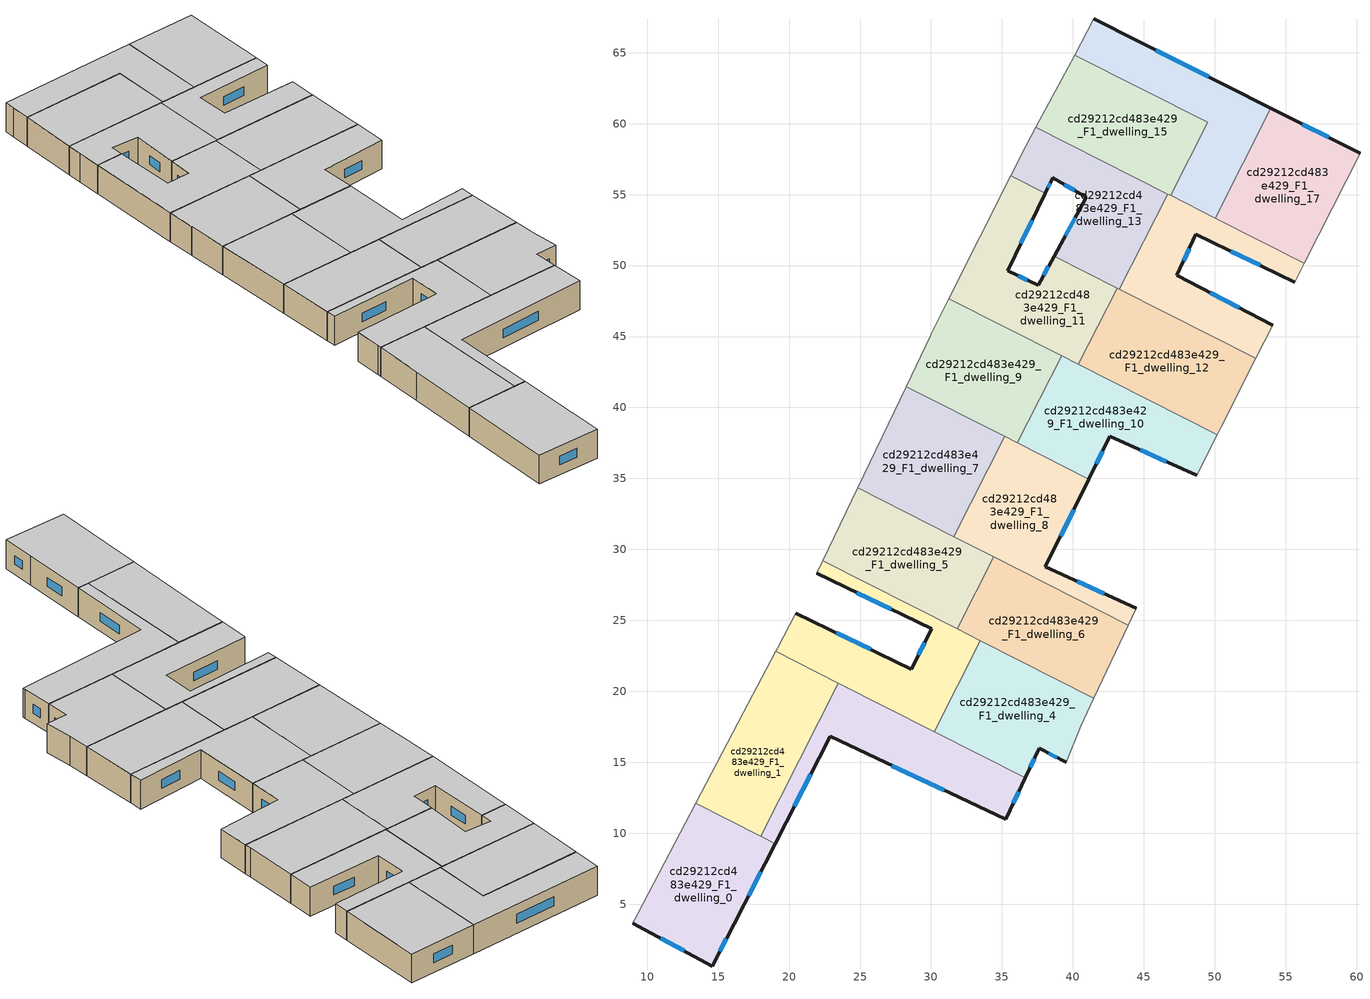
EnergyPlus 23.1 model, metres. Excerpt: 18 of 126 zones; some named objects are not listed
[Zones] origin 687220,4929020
cd29212cd483e429_F1_dwelling_0
 floor to cd29212cd483e429_F0_dwelling_0 (EU_floor_Construction): 19.02,9.26 16.12,3.6 14.59,0.63 8.96,3.66 13.42,12.1 z3
 wall outside (EU_wall_Construction): 8.96,3.66 14.59,0.63 16.12,3.6 19.02,9.26 z3:6
 wall adiabatic (EU_wall_Construction): 13.42,12.1 8.96,3.66 z3:6
 wall to cd29212cd483e429_F1_dwelling_1 (EU_wall_Construction): 18,9.78 13.42,12.1 z3:6
 wall to cd29212cd483e429_F1_dwelling_2 (EU_wall_Construction): 19.02,9.26 18,9.78 z3:6
 window (EU_Window_Construction): 17.14,5.59 18,7.28 / 15.13,1.68 15.59,2.56 / 10.94,2.6 12.62,1.7 z4.05:4.95
 ceiling to cd29212cd483e429_F2_dwelling_0 (EU_floor_Construction): 16.12,3.6 19.02,9.26 13.42,12.1 8.96,3.66 14.59,0.63 z6
cd29212cd483e429_F1_dwelling_1
 floor to cd29212cd483e429_F0_dwelling_1 (EU_floor_Construction): 23.47,20.58 18,9.78 13.42,12.1 16.78,18.48 19.05,22.82 z3
 wall adiabatic (EU_wall_Construction): 19.05,22.82 16.78,18.48 13.42,12.1 z3:6
 wall to cd29212cd483e429_F1_dwelling_2 (EU_wall_Construction): 18,9.78 23.47,20.58 z3:6
 wall to cd29212cd483e429_F1_dwelling_3 (EU_wall_Construction): 23.47,20.58 19.05,22.82 z3:6
 ceiling to cd29212cd483e429_F2_dwelling_1 (EU_floor_Construction): 18,9.78 23.47,20.58 19.05,22.82 16.78,18.48 13.42,12.1 z6
cd29212cd483e429_F1_dwelling_10
 floor to cd29212cd483e429_F0_dwelling_10 (EU_floor_Construction): 50.17,38.08 48.73,35.22 42.61,37.98 41.12,34.96 36.09,37.5 39.2,43.63 z3
 wall outside (EU_wall_Construction): 41.12,34.96 42.61,37.98 48.73,35.22 z3:6
 wall to cd29212cd483e429_F1_dwelling_9 (EU_wall_Construction): 39.2,43.63 36.09,37.5 z3:6
 wall adiabatic (EU_wall_Construction): 48.73,35.22 50.17,38.08 z3:6
 wall to cd29212cd483e429_F1_dwelling_8 (EU_wall_Construction): 36.09,37.5 41.12,34.96 z3:6
 wall to cd29212cd483e429_F1_dwelling_12 (EU_wall_Construction): 50.17,38.08 40.39,43.03 z3:6
 wall to cd29212cd483e429_F1_dwelling_11 (EU_wall_Construction): 40.39,43.03 39.2,43.63 z3:6
 window (EU_Window_Construction): 44.76,37.02 46.59,36.19 / 41.64,36.02 42.09,36.92 z4.05:4.95
 ceiling to cd29212cd483e429_F2_dwelling_10 (EU_floor_Construction): 48.73,35.22 50.17,38.08 39.2,43.63 36.09,37.5 41.12,34.96 42.61,37.98 z6
cd29212cd483e429_F1_dwelling_11
 floor to cd29212cd483e429_F0_dwelling_11 (EU_floor_Construction): 38.06,55.11 35.4,49.64 37.54,48.6 38.67,50.66 43.11,48.41 40.39,43.03 31.26,47.65 35.64,56.34 z3
 wall outside (EU_wall_Construction): 38.67,50.66 37.54,48.6 35.4,49.64 38.06,55.11 z3:6
 wall to cd29212cd483e429_F1_dwelling_13 (EU_wall_Construction): 38.06,55.11 35.64,56.34 / 43.11,48.41 38.67,50.66 z3:6
 wall to cd29212cd483e429_F1_dwelling_12 (EU_wall_Construction): 40.39,43.03 43.11,48.41 z3:6
 wall adiabatic (EU_wall_Construction): 35.64,56.34 31.26,47.65 z3:6
 wall to cd29212cd483e429_F1_dwelling_9 (EU_wall_Construction): 31.26,47.65 39.2,43.63 z3:6
 window (EU_Window_Construction): 36.33,51.56 37.13,53.2 / 36.79,48.97 36.15,49.28 / 38.28,49.94 37.94,49.32 z4.05:4.95
 ceiling to cd29212cd483e429_F2_dwelling_11 (EU_floor_Construction): 40.39,43.03 43.11,48.41 38.67,50.66 37.54,48.6 35.4,49.64 38.06,55.11 35.64,56.34 31.26,47.65 z6
cd29212cd483e429_F1_dwelling_12
 floor to cd29212cd483e429_F0_dwelling_12 (EU_floor_Construction): 52.89,43.45 50.45,38.64 50.17,38.08 40.39,43.03 43.11,48.41 z3
 wall adiabatic (EU_wall_Construction): 50.17,38.08 50.45,38.64 52.89,43.45 z3:6
 wall to cd29212cd483e429_F1_dwelling_14 (EU_wall_Construction): 52.89,43.45 43.28,48.32 z3:6
 wall to cd29212cd483e429_F1_dwelling_13 (EU_wall_Construction): 43.28,48.32 43.11,48.41 z3:6
 ceiling to cd29212cd483e429_F2_dwelling_12 (EU_floor_Construction): 50.45,38.64 52.89,43.45 43.11,48.41 40.39,43.03 50.17,38.08 z6
cd29212cd483e429_F1_dwelling_13
 floor to cd29212cd483e429_F0_dwelling_13 (EU_floor_Construction): 46.69,55.04 43.28,48.32 38.67,50.66 40.95,54.81 38.57,56.18 38.06,55.11 35.64,56.34 36.68,58.41 37.4,59.75 z3
 wall outside (EU_wall_Construction): 38.06,55.11 38.57,56.18 40.95,54.81 38.67,50.66 z3:6
 wall adiabatic (EU_wall_Construction): 37.4,59.75 36.68,58.41 35.64,56.34 z3:6
 wall to cd29212cd483e429_F1_dwelling_14 (EU_wall_Construction): 43.28,48.32 46.69,55.04 z3:6
 wall to cd29212cd483e429_F1_dwelling_15 (EU_wall_Construction): 46.69,55.04 37.4,59.75 z3:6
 window (EU_Window_Construction): 39.41,55.7 40.12,55.29 / 38.24,55.49 38.39,55.81 / 40.15,53.35 39.47,52.11 z4.05:4.95
 ceiling to cd29212cd483e429_F2_dwelling_13 (EU_floor_Construction): 43.28,48.32 46.69,55.04 37.4,59.75 36.68,58.41 35.64,56.34 38.06,55.11 38.57,56.18 40.95,54.81 38.67,50.66 z6
cd29212cd483e429_F1_dwelling_14
 floor to cd29212cd483e429_F0_dwelling_14 (EU_floor_Construction): 56.31,50.17 55.62,48.82 48.67,52.2 47.32,49.32 54.07,45.78 52.89,43.45 43.28,48.32 46.69,55.04 z3
 wall outside (EU_wall_Construction): 54.07,45.78 47.32,49.32 48.67,52.2 55.62,48.82 z3:6
 wall adiabatic (EU_wall_Construction): 55.62,48.82 56.31,50.17 / 52.89,43.45 54.07,45.78 z3:6
 wall to cd29212cd483e429_F1_dwelling_17 (EU_wall_Construction): 56.31,50.17 50.04,53.34 z3:6
 wall to cd29212cd483e429_F1_dwelling_16 (EU_wall_Construction): 50.04,53.35 46.88,54.95 z3:6
 wall to cd29212cd483e429_F1_dwelling_15 (EU_wall_Construction): 46.88,54.95 46.69,55.04 z3:6
 window (EU_Window_Construction): 51.11,51.02 53.19,50.01 / 47.8,50.33 48.2,51.19 / 51.71,47.02 49.69,48.08 z4.05:4.95
 ceiling to cd29212cd483e429_F2_dwelling_14 (EU_floor_Construction): 54.07,45.78 47.32,49.32 48.67,52.2 55.62,48.82 56.31,50.17 46.69,55.04 43.28,48.32 52.89,43.45 z6
cd29212cd483e429_F1_dwelling_15
 floor to cd29212cd483e429_F0_dwelling_15 (EU_floor_Construction): 49.49,60.09 46.88,54.95 37.4,59.75 40.12,64.84 z3
 wall to cd29212cd483e429_F1_dwelling_16 (EU_wall_Construction): 46.88,54.95 49.49,60.09 40.12,64.84 z3:6
 wall adiabatic (EU_wall_Construction): 40.12,64.84 37.4,59.75 z3:6
 ceiling to cd29212cd483e429_F2_dwelling_15 (EU_floor_Construction): 46.88,54.95 49.49,60.09 40.12,64.84 37.4,59.75 z6
cd29212cd483e429_F1_dwelling_16
 floor to cd29212cd483e429_F0_dwelling_16 (EU_floor_Construction): 53.96,61.09 50.04,53.34 46.88,54.95 49.49,60.09 40.12,64.84 41.01,66.51 41.47,67.38 z3
 wall outside (EU_wall_Construction): 53.96,61.09 41.47,67.38 z3:6
 wall adiabatic (EU_wall_Construction): 41.47,67.38 41.01,66.51 40.12,64.84 z3:6
 wall to cd29212cd483e429_F1_dwelling_17 (EU_wall_Construction): 50.04,53.34 53.96,61.09 z3:6
 window (EU_Window_Construction): 49.58,63.29 45.85,65.17 z4.05:4.95
 ceiling to cd29212cd483e429_F2_dwelling_16 (EU_floor_Construction): 50.04,53.34 53.96,61.09 41.47,67.38 41.01,66.51 40.12,64.84 49.49,60.09 46.88,54.95 z6
cd29212cd483e429_F1_dwelling_17
 floor to cd29212cd483e429_F0_dwelling_17 (EU_floor_Construction): 60.23,57.92 56.31,50.17 50.04,53.34 53.96,61.09 z3
 wall outside (EU_wall_Construction): 60.23,57.92 53.96,61.09 z3:6
 wall adiabatic (EU_wall_Construction): 56.31,50.17 60.23,57.92 z3:6
 window (EU_Window_Construction): 58.03,59.03 56.16,59.98 z4.05:4.95
 ceiling to cd29212cd483e429_F2_dwelling_17 (EU_floor_Construction): 56.31,50.17 60.23,57.92 53.96,61.09 50.04,53.34 z6
cd29212cd483e429_F1_dwelling_2
 floor to cd29212cd483e429_F0_dwelling_2 (EU_floor_Construction): 36.64,13.91 35.32,11.12 35.25,10.97 22.88,16.81 19.02,9.26 18,9.78 23.47,20.58 z3
 wall outside (EU_wall_Construction): 19.02,9.26 22.88,16.81 35.25,10.97 35.32,11.12 36.64,13.91 z3:6
 wall to cd29212cd483e429_F1_dwelling_4 (EU_wall_Construction): 36.64,13.91 30.22,17.16 z3:6
 wall to cd29212cd483e429_F1_dwelling_3 (EU_wall_Construction): 30.22,17.16 23.47,20.58 z3:6
 window (EU_Window_Construction): 27.22,14.77 30.92,13.02 / 20.37,11.91 21.53,14.17 / 35.79,12.1 36.18,12.93 z4.05:4.95
 ceiling to cd29212cd483e429_F2_dwelling_2 (EU_floor_Construction): 35.25,10.97 35.32,11.12 36.64,13.91 23.47,20.58 18,9.78 19.02,9.26 22.88,16.81 z6
cd29212cd483e429_F1_dwelling_3
 floor to cd29212cd483e429_F0_dwelling_3 (EU_floor_Construction): 33.47,23.57 30.22,17.16 19.05,22.82 19.19,23.08 20.46,25.49 20.47,25.51 28.61,21.56 30.04,24.4 21.94,28.32 22.36,29.2 z3
 wall outside (EU_wall_Construction): 21.94,28.32 30.04,24.4 28.61,21.56 20.47,25.51 z3:6
 wall adiabatic (EU_wall_Construction): 20.47,25.51 20.46,25.49 19.19,23.08 19.05,22.82 / 22.36,29.2 21.94,28.32 z3:6
 wall to cd29212cd483e429_F1_dwelling_4 (EU_wall_Construction): 30.22,17.16 33.47,23.57 z3:6
 wall to cd29212cd483e429_F1_dwelling_5 (EU_wall_Construction): 31.86,24.39 22.36,29.2 z3:6
 wall to cd29212cd483e429_F1_dwelling_6 (EU_wall_Construction): 33.47,23.57 31.86,24.39 z3:6
 window (EU_Window_Construction): 25.76,22.95 23.33,24.13 / 29.54,23.41 29.12,22.56 / 24.78,26.95 27.2,25.78 z4.05:4.95
 ceiling to cd29212cd483e429_F2_dwelling_3 (EU_floor_Construction): 30.22,17.16 33.47,23.57 22.36,29.2 21.94,28.32 30.04,24.4 28.61,21.56 20.47,25.51 20.46,25.49 19.19,23.08 19.05,22.82 z6
cd29212cd483e429_F1_dwelling_4
 floor to cd29212cd483e429_F0_dwelling_4 (EU_floor_Construction): 41.48,19.52 40.55,17.54 39.52,14.98 37.61,15.97 36.64,13.91 30.22,17.16 33.47,23.57 z3
 wall outside (EU_wall_Construction): 36.64,13.91 37.61,15.97 39.52,14.98 z3:6
 wall adiabatic (EU_wall_Construction): 39.52,14.98 40.55,17.54 41.48,19.52 z3:6
 wall to cd29212cd483e429_F1_dwelling_6 (EU_wall_Construction): 41.48,19.52 33.47,23.57 z3:6
 window (EU_Window_Construction): 38.28,15.63 38.85,15.33 / 36.98,14.63 37.27,15.25 z4.05:4.95
 ceiling to cd29212cd483e429_F2_dwelling_4 (EU_floor_Construction): 39.52,14.98 40.55,17.54 41.48,19.52 33.47,23.57 30.22,17.16 36.64,13.91 37.61,15.97 z6
cd29212cd483e429_F1_dwelling_5
 floor to cd29212cd483e429_F0_dwelling_5 (EU_floor_Construction): 34.43,29.47 31.86,24.39 22.36,29.2 24.82,34.34 z3
 wall to cd29212cd483e429_F1_dwelling_6 (EU_wall_Construction): 31.86,24.39 34.43,29.47 z3:6
 wall adiabatic (EU_wall_Construction): 24.82,34.34 22.36,29.2 z3:6
 wall to cd29212cd483e429_F1_dwelling_7 (EU_wall_Construction): 31.62,30.89 24.82,34.34 z3:6
 wall to cd29212cd483e429_F1_dwelling_8 (EU_wall_Construction): 34.43,29.47 31.62,30.89 z3:6
 ceiling to cd29212cd483e429_F2_dwelling_5 (EU_floor_Construction): 31.86,24.39 34.43,29.47 24.82,34.34 22.36,29.2 z6
cd29212cd483e429_F1_dwelling_6
 floor to cd29212cd483e429_F0_dwelling_6 (EU_floor_Construction): 43.92,24.67 41.48,19.52 31.86,24.39 34.43,29.47 z3
 wall adiabatic (EU_wall_Construction): 41.48,19.52 43.92,24.67 z3:6
 wall to cd29212cd483e429_F1_dwelling_8 (EU_wall_Construction): 43.92,24.67 34.43,29.47 z3:6
 ceiling to cd29212cd483e429_F2_dwelling_6 (EU_floor_Construction): 41.48,19.52 43.92,24.67 34.43,29.47 31.86,24.39 z6
cd29212cd483e429_F1_dwelling_7
 floor to cd29212cd483e429_F0_dwelling_7 (EU_floor_Construction): 35.19,37.96 31.62,30.89 24.82,34.34 28.24,41.48 z3
 wall to cd29212cd483e429_F1_dwelling_8 (EU_wall_Construction): 31.62,30.89 35.19,37.96 z3:6
 wall adiabatic (EU_wall_Construction): 28.24,41.48 24.82,34.34 z3:6
 wall to cd29212cd483e429_F1_dwelling_9 (EU_wall_Construction): 35.19,37.96 28.24,41.48 z3:6
 ceiling to cd29212cd483e429_F2_dwelling_7 (EU_floor_Construction): 31.62,30.89 35.19,37.96 28.24,41.48 24.82,34.34 z6
cd29212cd483e429_F1_dwelling_8
 floor to cd29212cd483e429_F0_dwelling_8 (EU_floor_Construction): 41.12,34.96 38.06,28.77 44.46,25.83 43.92,24.67 31.62,30.89 35.19,37.96 z3
 wall outside (EU_wall_Construction): 44.46,25.83 38.06,28.77 41.12,34.96 z3:6
 wall adiabatic (EU_wall_Construction): 43.92,24.67 44.46,25.83 z3:6
 wall to cd29212cd483e429_F1_dwelling_9 (EU_wall_Construction): 36.09,37.5 35.19,37.96 z3:6
 window (EU_Window_Construction): 39.13,30.94 40.05,32.79 / 42.22,26.86 40.31,27.74 z4.05:4.95
 ceiling to cd29212cd483e429_F2_dwelling_8 (EU_floor_Construction): 43.92,24.67 44.46,25.83 38.06,28.77 41.12,34.96 35.19,37.96 31.62,30.89 z6
cd29212cd483e429_F1_dwelling_9
 floor to cd29212cd483e429_F0_dwelling_9 (EU_floor_Construction): 39.2,43.63 36.09,37.5 28.24,41.48 29.97,45.08 29.98,45.12 31.26,47.65 z3
 wall adiabatic (EU_wall_Construction): 31.26,47.65 29.98,45.12 29.97,45.08 28.24,41.48 z3:6
 ceiling to cd29212cd483e429_F2_dwelling_9 (EU_floor_Construction): 36.09,37.5 39.2,43.63 31.26,47.65 29.98,45.12 29.97,45.08 28.24,41.48 z6
[Building]
EU S2 Campaign: North Axis=0; Terrain=City; Solar Distribution=FullExterior
[Site:Location]
Bologna: Latitude=44.5; Longitude=11.25; Time Zone=1; Elevation=37
[SizingPeriod:WeatherFileDays]
AnnualSizingPeriod: Begin Month=1; Begin Day of Month=1; End Month=12; End Day of Month=31; Day of Week for Start Day=Monday; Use Weather File Daylight Saving Period=No; Use Weather File Rain and Snow Indicators=No
[MATERIAL]
EU_InternalMass_Material: Roughness=MediumRough; Thickness=0.1; Conductivity=1; Density=1800; Specific Heat=900; Thermal Absorptance=0.9; Solar Absorptance=0.7; Visible Absorptance=0.7
[MATERIAL:NOMASS] Roughness=MediumRough; Thermal Absorptance=0.9; Solar Absorptance=0.7; Visible Absorptance=0.7
Name | Thermal Resistance
EU_wall_NoMass | 0.890213
EU_floor_NoMass | 0.79516
[WINDOWMATERIAL:SIMPLEGLAZINGSYSTEM]
EU_Window_SimpleGlazing: UFactor=4.49146; Solar Heat Gain Coefficient=0.85; Visible Transmittance=0.85
[CONSTRUCTION]
EU_wall_Construction: EU_wall_NoMass
EU_floor_Construction: EU_floor_NoMass
EU_Window_Construction: EU_Window_SimpleGlazing
EU_InternalMass_Construction: EU_InternalMass_Material
[ZONE] Type=1; Multiplier=1; Ceiling Height=autocalculate; Floor Area=autocalculate; Part of Total Floor Area=Yes
Name | Volume
cd29212cd483e429_F1_dwelling_0; cd29212cd483e429_F1_dwelling_16 | 182.966
cd29212cd483e429_F1_dwelling_1 | 182.969
cd29212cd483e429_F1_dwelling_10 | 182.99
cd29212cd483e429_F1_dwelling_11 | 198.152
cd29212cd483e429_F1_dwelling_12 | 198.146
cd29212cd483e429_F1_dwelling_13; cd29212cd483e429_F1_dwelling_14 | 167.782
cd29212cd483e429_F1_dwelling_15; cd29212cd483e429_F1_dwelling_2; cd29212cd483e429_F1_dwelling_6 | 182.944
cd29212cd483e429_F1_dwelling_17 | 182.967
cd29212cd483e429_F1_dwelling_3 | 182.971
cd29212cd483e429_F1_dwelling_4 | 182.976
cd29212cd483e429_F1_dwelling_5 | 182.929
cd29212cd483e429_F1_dwelling_7 | 182.968
cd29212cd483e429_F1_dwelling_8 | 182.956
cd29212cd483e429_F1_dwelling_9 | 182.978
[INTERNALMASS] Construction=EU_InternalMass_Construction
Name | Zone or ZoneList | Surface Area
cd29212cd483e429_F1_dwelling_0_EU_InternalMass | cd29212cd483e429_F1_dwelling_0 | 60.9888
cd29212cd483e429_F1_dwelling_1_EU_InternalMass | cd29212cd483e429_F1_dwelling_1 | 60.9896
cd29212cd483e429_F1_dwelling_2_EU_InternalMass | cd29212cd483e429_F1_dwelling_2 | 60.9811
cd29212cd483e429_F1_dwelling_3_EU_InternalMass | cd29212cd483e429_F1_dwelling_3 | 60.9954
cd29212cd483e429_F1_dwelling_4_EU_InternalMass | cd29212cd483e429_F1_dwelling_4 | 60.9917
cd29212cd483e429_F1_dwelling_5_EU_InternalMass | cd29212cd483e429_F1_dwelling_5 | 60.9764
cd29212cd483e429_F1_dwelling_6_EU_InternalMass | cd29212cd483e429_F1_dwelling_6 | 60.9809
cd29212cd483e429_F1_dwelling_7_EU_InternalMass | cd29212cd483e429_F1_dwelling_7 | 60.9885
cd29212cd483e429_F1_dwelling_8_EU_InternalMass | cd29212cd483e429_F1_dwelling_8 | 60.986
cd29212cd483e429_F1_dwelling_9_EU_InternalMass | cd29212cd483e429_F1_dwelling_9 | 60.9933
cd29212cd483e429_F1_dwelling_10_EU_InternalMass | cd29212cd483e429_F1_dwelling_10 | 60.9966
cd29212cd483e429_F1_dwelling_11_EU_InternalMass | cd29212cd483e429_F1_dwelling_11 | 66.0517
cd29212cd483e429_F1_dwelling_12_EU_InternalMass | cd29212cd483e429_F1_dwelling_12 | 66.0498
cd29212cd483e429_F1_dwelling_13_EU_InternalMass | cd29212cd483e429_F1_dwelling_13 | 55.9277
cd29212cd483e429_F1_dwelling_14_EU_InternalMass | cd29212cd483e429_F1_dwelling_14 | 55.9274
cd29212cd483e429_F1_dwelling_15_EU_InternalMass | cd29212cd483e429_F1_dwelling_15 | 60.9818
cd29212cd483e429_F1_dwelling_16_EU_InternalMass | cd29212cd483e429_F1_dwelling_16 | 60.9886
cd29212cd483e429_F1_dwelling_17_EU_InternalMass | cd29212cd483e429_F1_dwelling_17 | 60.9881
[OTHEREQUIPMENT] Fuel Type=Electricity; Design Level Calculation Method=Watts/Area; Power per Zone Floor Area=1; Fraction Latent=0; Fraction Radiant=0; Fraction Lost=0; Carbon Dioxide Generation Rate=0; EndUse Subcategory=EU_Step8_InternalGains
Name | Zone or ZoneList or Space or SpaceList | Schedule
EU_Step8_InternalGain_cd29212cd483e429_F1_dwelling_0_f000 | cd29212cd483e429_F1_dwelling_0 | EU_Step8_GainSchedule_cd29212cd483e429_F1_dwelling_0_f000
EU_Step8_InternalGain_cd29212cd483e429_F1_dwelling_1_f000 | cd29212cd483e429_F1_dwelling_1 | EU_Step8_GainSchedule_cd29212cd483e429_F1_dwelling_1_f000
EU_Step8_InternalGain_cd29212cd483e429_F1_dwelling_2_f000 | cd29212cd483e429_F1_dwelling_2 | EU_Step8_GainSchedule_cd29212cd483e429_F1_dwelling_2_f000
EU_Step8_InternalGain_cd29212cd483e429_F1_dwelling_3_f000 | cd29212cd483e429_F1_dwelling_3 | EU_Step8_GainSchedule_cd29212cd483e429_F1_dwelling_3_f000
EU_Step8_InternalGain_cd29212cd483e429_F1_dwelling_4_f000 | cd29212cd483e429_F1_dwelling_4 | EU_Step8_GainSchedule_cd29212cd483e429_F1_dwelling_4_f000
EU_Step8_InternalGain_cd29212cd483e429_F1_dwelling_5_f000 | cd29212cd483e429_F1_dwelling_5 | EU_Step8_GainSchedule_cd29212cd483e429_F1_dwelling_5_f000
EU_Step8_InternalGain_cd29212cd483e429_F1_dwelling_6_f000 | cd29212cd483e429_F1_dwelling_6 | EU_Step8_GainSchedule_cd29212cd483e429_F1_dwelling_6_f000
EU_Step8_InternalGain_cd29212cd483e429_F1_dwelling_7_f000 | cd29212cd483e429_F1_dwelling_7 | EU_Step8_GainSchedule_cd29212cd483e429_F1_dwelling_7_f000
EU_Step8_InternalGain_cd29212cd483e429_F1_dwelling_8_f000 | cd29212cd483e429_F1_dwelling_8 | EU_Step8_GainSchedule_cd29212cd483e429_F1_dwelling_8_f000
EU_Step8_InternalGain_cd29212cd483e429_F1_dwelling_9_f000 | cd29212cd483e429_F1_dwelling_9 | EU_Step8_GainSchedule_cd29212cd483e429_F1_dwelling_9_f000
EU_Step8_InternalGain_cd29212cd483e429_F1_dwelling_10_f000 | cd29212cd483e429_F1_dwelling_10 | EU_Step8_GainSchedule_cd29212cd483e429_F1_dwelling_10_f000
EU_Step8_InternalGain_cd29212cd483e429_F1_dwelling_11_f000 | cd29212cd483e429_F1_dwelling_11 | EU_Step8_GainSchedule_cd29212cd483e429_F1_dwelling_11_f000
EU_Step8_InternalGain_cd29212cd483e429_F1_dwelling_12_f000 | cd29212cd483e429_F1_dwelling_12 | EU_Step8_GainSchedule_cd29212cd483e429_F1_dwelling_12_f000
EU_Step8_InternalGain_cd29212cd483e429_F1_dwelling_13_f000 | cd29212cd483e429_F1_dwelling_13 | EU_Step8_GainSchedule_cd29212cd483e429_F1_dwelling_13_f000
EU_Step8_InternalGain_cd29212cd483e429_F1_dwelling_14_f000 | cd29212cd483e429_F1_dwelling_14 | EU_Step8_GainSchedule_cd29212cd483e429_F1_dwelling_14_f000
EU_Step8_InternalGain_cd29212cd483e429_F1_dwelling_15_f000 | cd29212cd483e429_F1_dwelling_15 | EU_Step8_GainSchedule_cd29212cd483e429_F1_dwelling_15_f000
EU_Step8_InternalGain_cd29212cd483e429_F1_dwelling_16_f000 | cd29212cd483e429_F1_dwelling_16 | EU_Step8_GainSchedule_cd29212cd483e429_F1_dwelling_16_f000
EU_Step8_InternalGain_cd29212cd483e429_F1_dwelling_17_f000 | cd29212cd483e429_F1_dwelling_17 | EU_Step8_GainSchedule_cd29212cd483e429_F1_dwelling_17_f000
[ZONEVENTILATION:DESIGNFLOWRATE] Schedule=EU_AlwaysOn; Design Flow Rate Calculation Method=AirChanges/Hour; Air Changes per Hour=0.718634; Ventilation Type=Natural; Fan Pressure Rise=0; Fan Total Efficiency=1; Constant Term Coefficient=1; Temperature Term Coefficient=0; Velocity Term Coefficient=0; Velocity Squared Term Coefficient=0; Minimum Indoor Temperature=-100; Maximum Indoor Temperature=100; Delta Temperature=-100; Minimum Outdoor Temperature=-100; Maximum Outdoor Temperature=100; Maximum Wind Speed=40
Name | Zone or ZoneList or Space or SpaceList
EU_ConstantAir_cd29212cd483e429_F1_dwelling_0 | cd29212cd483e429_F1_dwelling_0
EU_ConstantAir_cd29212cd483e429_F1_dwelling_1 | cd29212cd483e429_F1_dwelling_1
EU_ConstantAir_cd29212cd483e429_F1_dwelling_2 | cd29212cd483e429_F1_dwelling_2
EU_ConstantAir_cd29212cd483e429_F1_dwelling_3 | cd29212cd483e429_F1_dwelling_3
EU_ConstantAir_cd29212cd483e429_F1_dwelling_4 | cd29212cd483e429_F1_dwelling_4
EU_ConstantAir_cd29212cd483e429_F1_dwelling_5 | cd29212cd483e429_F1_dwelling_5
EU_ConstantAir_cd29212cd483e429_F1_dwelling_6 | cd29212cd483e429_F1_dwelling_6
EU_ConstantAir_cd29212cd483e429_F1_dwelling_7 | cd29212cd483e429_F1_dwelling_7
EU_ConstantAir_cd29212cd483e429_F1_dwelling_8 | cd29212cd483e429_F1_dwelling_8
EU_ConstantAir_cd29212cd483e429_F1_dwelling_9 | cd29212cd483e429_F1_dwelling_9
EU_ConstantAir_cd29212cd483e429_F1_dwelling_10 | cd29212cd483e429_F1_dwelling_10
EU_ConstantAir_cd29212cd483e429_F1_dwelling_11 | cd29212cd483e429_F1_dwelling_11
EU_ConstantAir_cd29212cd483e429_F1_dwelling_12 | cd29212cd483e429_F1_dwelling_12
EU_ConstantAir_cd29212cd483e429_F1_dwelling_13 | cd29212cd483e429_F1_dwelling_13
EU_ConstantAir_cd29212cd483e429_F1_dwelling_14 | cd29212cd483e429_F1_dwelling_14
EU_ConstantAir_cd29212cd483e429_F1_dwelling_15 | cd29212cd483e429_F1_dwelling_15
EU_ConstantAir_cd29212cd483e429_F1_dwelling_16 | cd29212cd483e429_F1_dwelling_16
EU_ConstantAir_cd29212cd483e429_F1_dwelling_17 | cd29212cd483e429_F1_dwelling_17
[HVACTEMPLATE:ZONE:IDEALLOADSAIRSYSTEM] System Availability Schedule=EU_AlwaysOn; Maximum Heating Supply Air Temperature=50; Minimum Cooling Supply Air Temperature=13; Maximum Heating Supply Air Humidity Ratio=0.0156; Minimum Cooling Supply Air Humidity Ratio=0.0077; Heating Limit=NoLimit; Cooling Limit=NoLimit; Heating Availability Schedule=EU_AlwaysOn; Cooling Availability Schedule=EU_CoolingOff; Dehumidification Control Type=ConstantSensibleHeatRatio; Cooling Sensible Heat Ratio=0.7; Dehumidification Setpoint=60; Humidification Control Type=None; Humidification Setpoint=30; Outdoor Air Method=None; Outdoor Air Flow Rate per Person=0.00944; Outdoor Air Flow Rate per Zone Floor Area=0; Outdoor Air Flow Rate per Zone=0; Demand Controlled Ventilation Type=None; Outdoor Air Economizer Type=NoEconomizer; Heat Recovery Type=None; Sensible Heat Recovery Effectiveness=0.7; Latent Heat Recovery Effectiveness=0.65
Name | Template Thermostat
cd29212cd483e429_F1_dwelling_0 | EU_HeatOnly_cd29212cd483e429_F1_dwelling_0
cd29212cd483e429_F1_dwelling_1 | EU_HeatOnly_cd29212cd483e429_F1_dwelling_1
cd29212cd483e429_F1_dwelling_2 | EU_HeatOnly_cd29212cd483e429_F1_dwelling_2
cd29212cd483e429_F1_dwelling_3 | EU_HeatOnly_cd29212cd483e429_F1_dwelling_3
cd29212cd483e429_F1_dwelling_4 | EU_HeatOnly_cd29212cd483e429_F1_dwelling_4
cd29212cd483e429_F1_dwelling_5 | EU_HeatOnly_cd29212cd483e429_F1_dwelling_5
cd29212cd483e429_F1_dwelling_6 | EU_HeatOnly_cd29212cd483e429_F1_dwelling_6
cd29212cd483e429_F1_dwelling_7 | EU_HeatOnly_cd29212cd483e429_F1_dwelling_7
cd29212cd483e429_F1_dwelling_8 | EU_HeatOnly_cd29212cd483e429_F1_dwelling_8
cd29212cd483e429_F1_dwelling_9 | EU_HeatOnly_cd29212cd483e429_F1_dwelling_9
cd29212cd483e429_F1_dwelling_10 | EU_HeatOnly_cd29212cd483e429_F1_dwelling_10
cd29212cd483e429_F1_dwelling_11 | EU_HeatOnly_cd29212cd483e429_F1_dwelling_11
cd29212cd483e429_F1_dwelling_12 | EU_HeatOnly_cd29212cd483e429_F1_dwelling_12
cd29212cd483e429_F1_dwelling_13 | EU_HeatOnly_cd29212cd483e429_F1_dwelling_13
cd29212cd483e429_F1_dwelling_14 | EU_HeatOnly_cd29212cd483e429_F1_dwelling_14
cd29212cd483e429_F1_dwelling_15 | EU_HeatOnly_cd29212cd483e429_F1_dwelling_15
cd29212cd483e429_F1_dwelling_16 | EU_HeatOnly_cd29212cd483e429_F1_dwelling_16
cd29212cd483e429_F1_dwelling_17 | EU_HeatOnly_cd29212cd483e429_F1_dwelling_17
[SIZING:ZONE] Zone Cooling Design Supply Air Temperature Input Method=SupplyAirTemperature; Zone Cooling Design Supply Air Temperature=13; Zone Heating Design Supply Air Temperature Input Method=SupplyAirTemperature; Zone Heating Design Supply Air Temperature=50; Zone Cooling Design Supply Air Humidity Ratio=0.008; Zone Heating Design Supply Air Humidity Ratio=0.008; Cooling Design Air Flow Method=DesignDay; Cooling Design Air Flow Rate=0; Cooling Minimum Air Flow per Zone Floor Area=0.000762; Cooling Minimum Air Flow=0; Cooling Minimum Air Flow Fraction=0.2; Heating Design Air Flow Method=DesignDay; Heating Design Air Flow Rate=0; Heating Maximum Air Flow per Zone Floor Area=0.002032; Heating Maximum Air Flow=0.141576; Heating Maximum Air Flow Fraction=0.3; Account for Dedicated Outdoor Air System=No; Dedicated Outdoor Air System Control Strategy=NeutralSupplyAir; Dedicated Outdoor Air Low Setpoint Temperature for Design=autosize; Dedicated Outdoor Air High Setpoint Temperature for Design=autosize; Zone Load Sizing Method=Sensible Load Only No Latent Load; Zone Latent Cooling Design Supply Air Humidity Ratio Input Method=HumidityRatioDifference; Zone Cooling Design Supply Air Humidity Ratio Difference=0.005; Zone Latent Heating Design Supply Air Humidity Ratio Input Method=HumidityRatioDifference; Zone Humidification Design Supply Air Humidity Ratio Difference=0.005
cd29212cd483e429_F1_dwelling_0; cd29212cd483e429_F1_dwelling_1; cd29212cd483e429_F1_dwelling_2; cd29212cd483e429_F1_dwelling_3; cd29212cd483e429_F1_dwelling_4; cd29212cd483e429_F1_dwelling_5; cd29212cd483e429_F1_dwelling_6; cd29212cd483e429_F1_dwelling_7; cd29212cd483e429_F1_dwelling_8; cd29212cd483e429_F1_dwelling_9; cd29212cd483e429_F1_dwelling_10; cd29212cd483e429_F1_dwelling_11; cd29212cd483e429_F1_dwelling_12; cd29212cd483e429_F1_dwelling_13; cd29212cd483e429_F1_dwelling_14; cd29212cd483e429_F1_dwelling_15; cd29212cd483e429_F1_dwelling_16; cd29212cd483e429_F1_dwelling_17
[SCHEDULE:CONSTANT]
Name | Hourly Value
EU_AlwaysOn | 1
EU_CoolingOff | 0
[SCHEDULE:FILE] Column Number=1; Rows to Skip at Top=0; Number of Hours of Data=8760; Column Separator=Comma; Interpolate to Timestep=No; Minutes per Item=60; Adjust Schedule for Daylight Savings=Yes
Name | File
EU_Step8_GainSchedule_cd29212cd483e429_F1_dwelling_0_f000 | ../../schedules/cd29212cd483e429/cd29212cd483e429_F1_dwelling_0_f000_gain.csv
EU_Step8_GainSchedule_cd29212cd483e429_F1_dwelling_1_f000 | ../../schedules/cd29212cd483e429/cd29212cd483e429_F1_dwelling_1_f000_gain.csv
EU_Step8_GainSchedule_cd29212cd483e429_F1_dwelling_2_f000 | ../../schedules/cd29212cd483e429/cd29212cd483e429_F1_dwelling_2_f000_gain.csv
EU_Step8_GainSchedule_cd29212cd483e429_F1_dwelling_3_f000 | ../../schedules/cd29212cd483e429/cd29212cd483e429_F1_dwelling_3_f000_gain.csv
EU_Step8_GainSchedule_cd29212cd483e429_F1_dwelling_4_f000 | ../../schedules/cd29212cd483e429/cd29212cd483e429_F1_dwelling_4_f000_gain.csv
EU_Step8_GainSchedule_cd29212cd483e429_F1_dwelling_5_f000 | ../../schedules/cd29212cd483e429/cd29212cd483e429_F1_dwelling_5_f000_gain.csv
EU_Step8_GainSchedule_cd29212cd483e429_F1_dwelling_6_f000 | ../../schedules/cd29212cd483e429/cd29212cd483e429_F1_dwelling_6_f000_gain.csv
EU_Step8_GainSchedule_cd29212cd483e429_F1_dwelling_7_f000 | ../../schedules/cd29212cd483e429/cd29212cd483e429_F1_dwelling_7_f000_gain.csv
EU_Step8_GainSchedule_cd29212cd483e429_F1_dwelling_8_f000 | ../../schedules/cd29212cd483e429/cd29212cd483e429_F1_dwelling_8_f000_gain.csv
EU_Step8_GainSchedule_cd29212cd483e429_F1_dwelling_9_f000 | ../../schedules/cd29212cd483e429/cd29212cd483e429_F1_dwelling_9_f000_gain.csv
EU_Step8_GainSchedule_cd29212cd483e429_F1_dwelling_10_f000 | ../../schedules/cd29212cd483e429/cd29212cd483e429_F1_dwelling_10_f000_gain.csv
EU_Step8_GainSchedule_cd29212cd483e429_F1_dwelling_11_f000 | ../../schedules/cd29212cd483e429/cd29212cd483e429_F1_dwelling_11_f000_gain.csv
EU_Step8_GainSchedule_cd29212cd483e429_F1_dwelling_12_f000 | ../../schedules/cd29212cd483e429/cd29212cd483e429_F1_dwelling_12_f000_gain.csv
EU_Step8_GainSchedule_cd29212cd483e429_F1_dwelling_13_f000 | ../../schedules/cd29212cd483e429/cd29212cd483e429_F1_dwelling_13_f000_gain.csv
EU_Step8_GainSchedule_cd29212cd483e429_F1_dwelling_14_f000 | ../../schedules/cd29212cd483e429/cd29212cd483e429_F1_dwelling_14_f000_gain.csv
EU_Step8_GainSchedule_cd29212cd483e429_F1_dwelling_15_f000 | ../../schedules/cd29212cd483e429/cd29212cd483e429_F1_dwelling_15_f000_gain.csv
EU_Step8_GainSchedule_cd29212cd483e429_F1_dwelling_16_f000 | ../../schedules/cd29212cd483e429/cd29212cd483e429_F1_dwelling_16_f000_gain.csv
EU_Step8_GainSchedule_cd29212cd483e429_F1_dwelling_17_f000 | ../../schedules/cd29212cd483e429/cd29212cd483e429_F1_dwelling_17_f000_gain.csv
